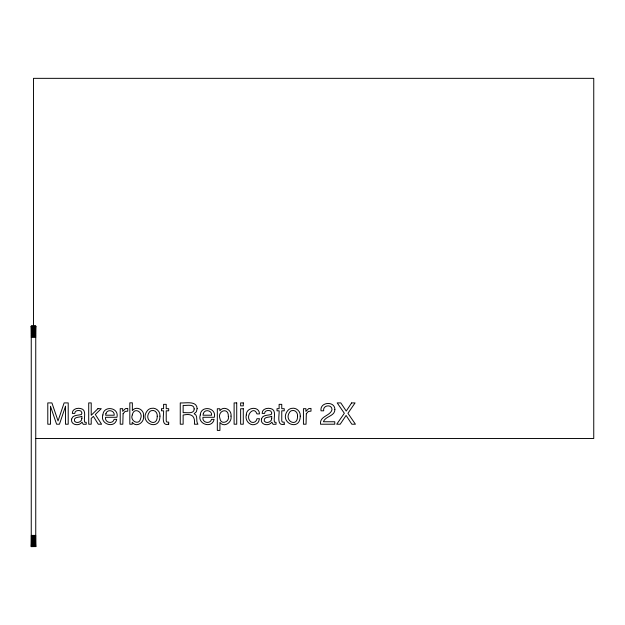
<?xml version="1.0" encoding="UTF-8"?>
<svg xmlns="http://www.w3.org/2000/svg" width="625" height="625" viewBox="0 0 625 625"><rect width="100%" height="100%" fill="white"/><g stroke="black" fill="none" stroke-linecap="round" stroke-linejoin="round"><path stroke-width="0.94" d="M35.75 546.656L35.75 326.086L31.25 326.086L31.25 546.656L35.75 546.562M31.25 326.18L35.75 326.109M31.25 326.305L35.75 326.305M31.25 326.469L35.75 326.469M31.25 326.68L35.75 326.68M31.25 326.945L35.75 326.945M31.25 327.242L35.75 327.242M31.25 327.594L35.75 327.594M31.25 327.984L35.75 327.984M31.25 328.414L35.75 328.414M31.25 328.875L35.75 328.875M31.25 329.383L35.75 329.383M31.25 329.922L35.75 329.922M31.25 330.484L35.75 330.484M31.25 331.086L35.75 331.086M31.25 331.711L35.75 331.711M31.25 332.359L35.75 332.359M31.25 333.031L35.75 333.031M31.25 333.719L35.75 333.719M31.25 334.43L35.75 334.43M31.25 335.141L35.75 335.141M31.25 335.867L35.75 335.867M31.25 336.602L35.75 336.602M31.25 337.336L35.75 337.336M35.453 438.508L593.75 438.508L593.75 78.344L33.5 78.344L33.5 326.258M31.25 535.398L35.75 535.398M31.25 536.141L35.75 536.141M31.25 536.867L35.75 536.867M31.25 537.594L35.75 537.594M31.25 538.312L35.75 538.312M31.25 539.016L35.75 539.016M31.25 539.711L35.75 539.711M31.25 540.383L35.75 540.383M31.25 541.031L35.75 541.031M31.25 541.656L35.75 541.656M31.25 542.25L35.75 542.25M31.25 542.82L35.75 542.82M31.25 543.359L35.75 543.359M31.25 543.859L35.75 543.859M31.25 544.328L35.75 544.328M31.25 544.758L35.75 544.758M31.25 545.148L35.75 545.148M31.25 545.492L35.75 545.492M31.25 545.797L35.75 545.797M31.25 546.055L35.75 546.055M31.25 546.273L35.75 546.273M31.25 546.438L35.75 546.438M65.523 406.25L65.469 424.211L68.211 424.211L68.211 402.914L64.117 402.914L58.047 420.922L51.922 402.914L47.789 402.914L47.789 424.211L50.547 424.211L50.477 406.25L56.594 424.211L59.453 424.211L65.523 406.25M228.328 416.352C229.891 422.109 220.734 425.164 219.961 418.656C217.031 410.633 228.727 406.914 228.328 416.352M132.297 414.875C129.594 420.898 139.148 425.867 140.562 418.766C143.695 411.844 133.828 406.641 132.297 414.875M143.5 416.148C144.711 422.32 136.289 428.148 132.227 422.227L132.227 424.211L129.82 424.211L129.82 402.836L132.359 402.836L132.359 410.57C136.32 405.297 144.719 409.992 143.5 416.148M159.953 416.125C159.844 432.367 137.828 422.516 147.469 410.555A6.406 6.406 0 0 1 151.219 408.375C155.891 407.211 160.477 411.359 159.953 416.125M246.297 414.945C244.617 420.773 250.648 427.133 256.367 423.859A5.328 5.328 0 0 0 258.711 421.391L259.469 418.719L256.938 418.719C256.633 421.055 254.453 422.953 252.062 422.328A3.203 3.203 0 0 1 249.945 420.836C245.125 415.555 254.039 405.391 256.938 413.906L259.469 413.906C259.367 405.594 246.047 407.133 246.297 414.945M300.258 416.125C300.148 432.367 278.133 422.516 287.773 410.555A6.406 6.406 0 0 1 291.523 408.375C296.195 407.211 300.781 411.359 300.258 416.125M102.875 414.961C99.742 424.125 114.688 429.039 116.711 419.344L114.148 419.344C112.883 424.508 104.492 422.789 105.547 417.281L116.93 417.281C119.422 407.406 103.492 405.047 102.875 414.961M200.266 414.961C197.125 424.125 212.07 429.039 214.102 419.344L211.531 419.344C210.273 424.508 201.875 422.789 202.938 417.281L214.32 417.281C216.812 407.406 200.875 405.047 200.266 414.961M230.992 416.109C232.359 422.227 224.234 428.117 219.93 422.469L219.93 430.406L217.32 430.406L217.32 408.758L219.859 408.758L219.859 410.812C223.633 405.25 232.141 409.961 230.992 416.109M194.203 408.93C194.266 414.445 186.352 412.281 183.141 412.672L183.141 405.391C186.344 405.883 194.07 403.43 194.203 408.93M71.617 419.117C70.406 425.102 79.172 426.531 82.016 422.156L83.258 424.305L86.219 424.281L86.219 422.359L84.664 422.195C83.422 418.047 87.211 409.852 80.828 408.57C77.352 407.617 72.039 409 72.328 413.422L74.766 413.422C74.828 410.289 78.828 409.953 81.008 411.109L81.953 413.047L81.328 414.555C78.094 415.422 72.484 414.773 71.617 419.117M261.438 419.117C260.227 425.102 269 426.531 271.844 422.156L273.086 424.305L276.047 424.281L276.047 422.359L274.484 422.195C273.25 418.047 277.031 409.852 270.656 408.57C267.18 407.617 261.859 409 262.156 413.422L264.594 413.422C264.656 410.289 268.656 409.953 270.836 411.109L271.781 413.047L271.156 414.555C267.922 415.422 262.312 414.773 261.438 419.117M334.875 409.594C334.844 416.375 325.344 416.102 323.43 421.75L334.773 421.75L334.773 424.211L320.516 424.211C319.422 415.938 330.352 416.102 331.992 409.711C332.086 403.812 322.469 405.109 323.68 410.812L321.023 410.812C319.57 401.773 335.031 400.711 334.875 409.594M157.227 416.195C157.469 427.953 143.227 421.062 149.25 412.336A3.547 3.547 0 0 1 151.617 410.625C155.016 409.656 157.664 412.977 157.227 416.195M297.539 416.195C297.781 427.953 283.531 421.062 289.562 412.336A3.547 3.547 0 0 1 291.922 410.625C295.32 409.656 297.969 412.977 297.539 416.195M197.133 408.656L196.344 411.789L194.133 413.742C198.172 415.211 195.914 420.25 197.383 423.266L197.945 424.211L194.406 424.211C195.352 415.883 191.547 413.203 183.141 415.078L183.141 424.211L180.258 424.211L180.258 402.914C185.289 403.398 196.828 400.336 197.133 408.656M81.883 418.414C82.094 421.969 76.461 424.07 74.461 421.094C73.266 416.477 79.375 417.695 81.883 416.312L81.883 418.414M271.711 418.414C271.922 421.969 266.289 424.07 264.289 421.094C263.094 416.477 269.203 417.695 271.711 416.312L271.711 418.414M123.086 413.727L122.82 424.211L120.211 424.211L120.211 408.68L122.688 408.68L122.688 411.367L125.461 408.617L127.766 408.406L127.766 411.164L125.164 411.406L123.086 413.727M306.312 413.727L306.047 424.211L303.438 424.211L303.438 408.68L305.914 408.68L305.914 411.367L308.688 408.617L310.992 408.406L310.992 411.164L308.391 411.406L306.312 413.727M105.977 413.383L105.617 415.211L114.25 415.211C114.758 410.383 107.477 408.844 105.977 413.383M203.367 413.383L203.008 415.211L211.633 415.211C212.148 410.383 204.867 408.844 203.367 413.383M351.633 402.914L346.242 411.062L340.805 402.914L337.195 402.914L344.344 413.297L336.719 424.211L340.195 424.211L346.094 415.453L351.836 424.211L355.422 424.211L347.922 413.297L355.07 402.914L351.633 402.914M97.922 408.68L91.219 415.281L91.219 402.914L88.711 402.914L88.711 424.211L91.219 424.211L91.219 418.383L93.414 416.383L98.258 424.211L101.586 424.211L95.312 414.5L101.258 408.68L97.922 408.68M168.695 424.211C160.773 426.508 163.977 414.766 163.578 410.812L161.477 410.812L161.477 408.68L163.578 408.68L163.578 404.344L166.219 404.344L166.219 408.68L168.695 408.68L168.695 410.812L166.219 410.812L166.219 420.953L166.773 422.039L168.695 422.156L168.695 424.211M284.234 424.211C276.32 426.508 279.516 414.766 279.117 410.812L277.016 410.812L277.016 408.68L279.117 408.68L279.117 404.344L281.758 404.344L281.758 408.68L284.234 408.68L284.234 410.812L281.758 410.812L281.758 420.953L282.312 422.039L284.234 422.156L284.234 424.211M236.719 402.914L234.109 402.914L234.109 424.211L236.719 424.211L236.719 402.914M243.289 402.914L240.633 402.914L240.633 405.867L243.289 405.867L243.289 402.914M243.289 408.758L240.633 408.758L240.633 424.211L243.289 424.211L243.289 408.758"/></g></svg>
